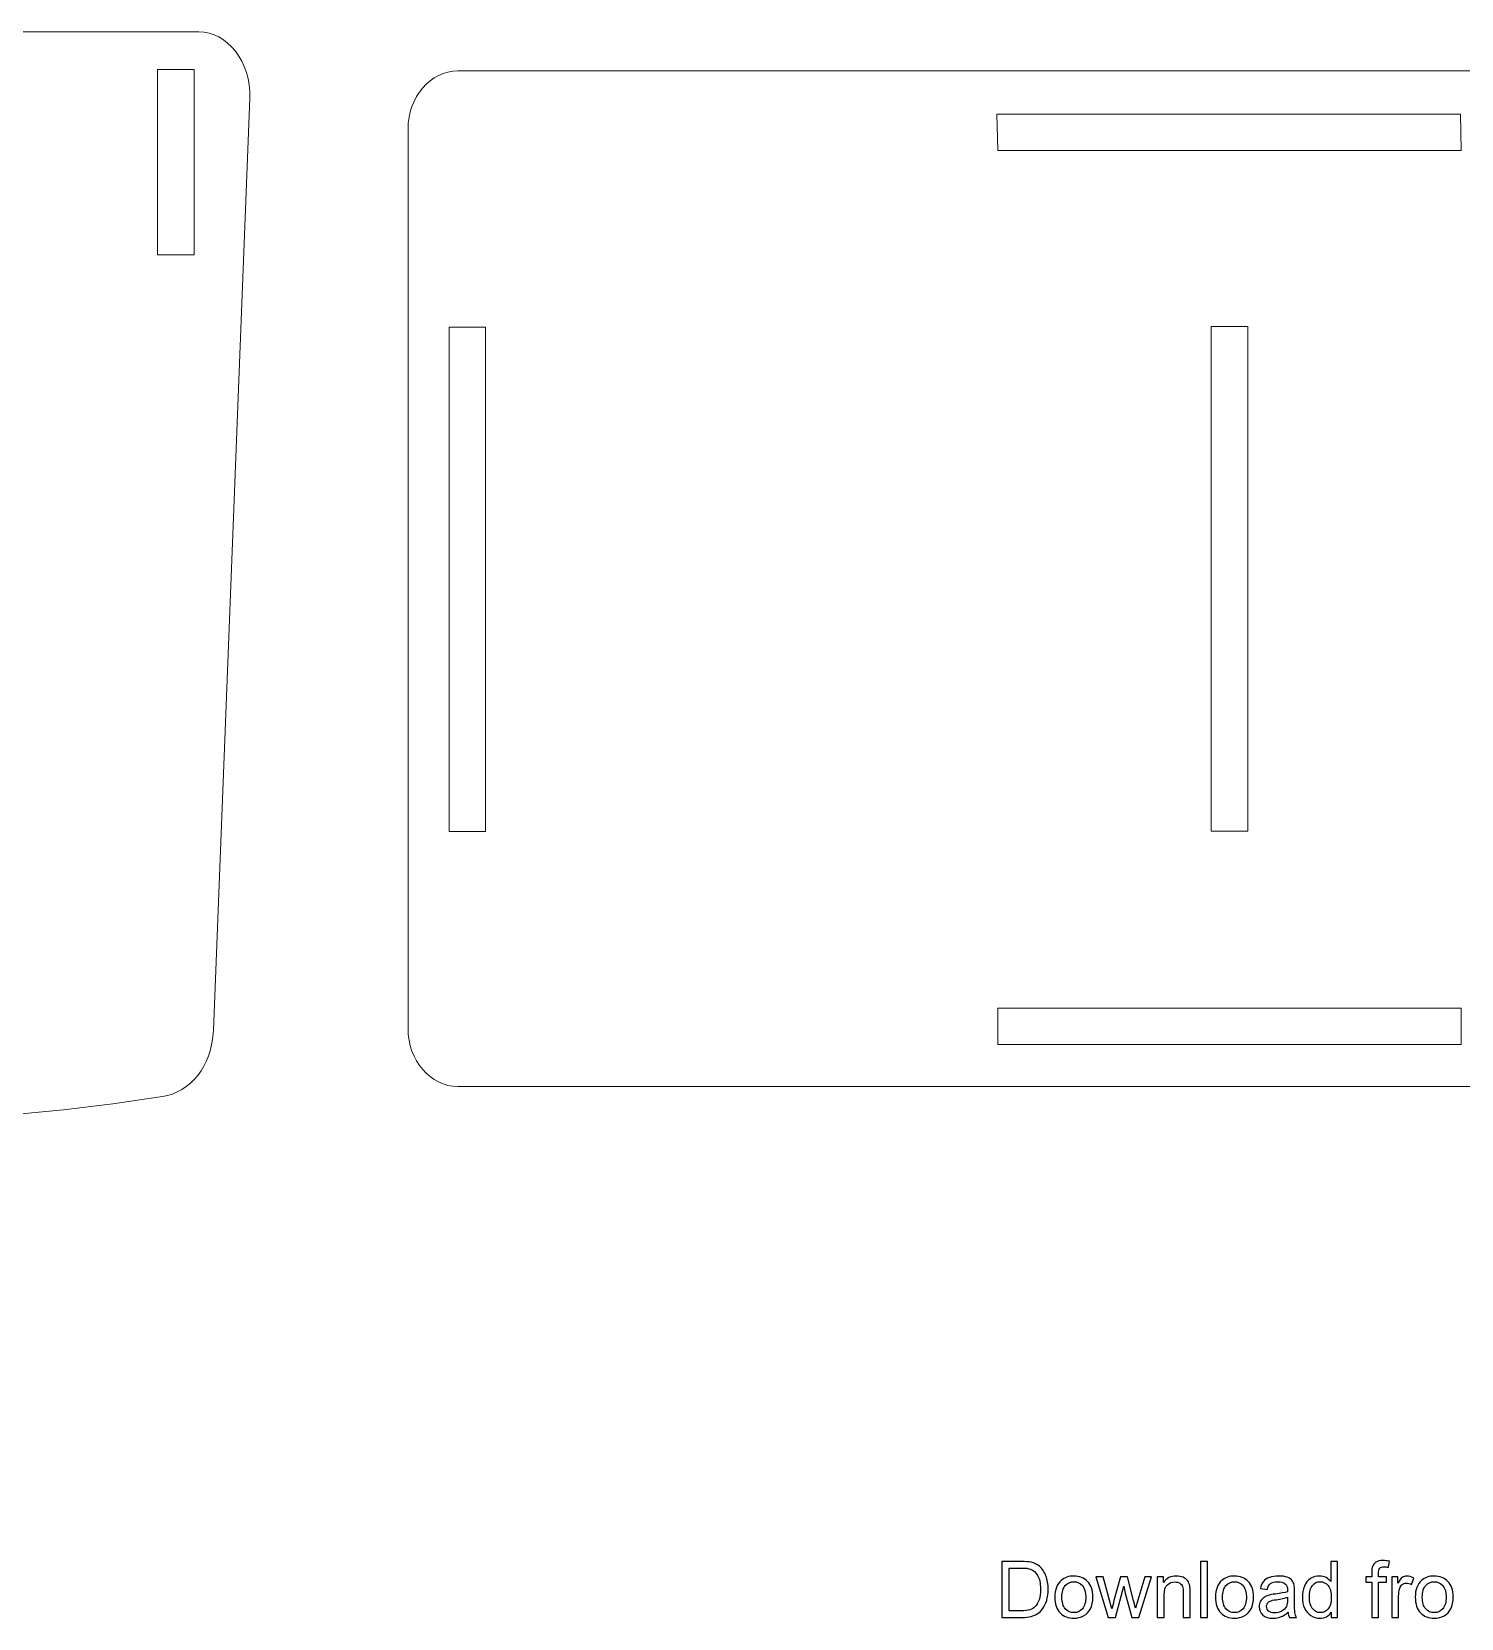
# Model space of a CAD drawing. Header units: millimetres. Extents: x -194 to 288, y -182 to 161.
# Drawn here: x -17.7 to 137.3, y -181.8 to -9.9 of the extents above; entities that cross this region are included whole.
import ezdxf

# ---------------------------------------------------------------- set-up
doc = ezdxf.new("R2010")
doc.units = ezdxf.units.MM
doc.header["$MEASUREMENT"] = 0
doc.layers.add('layer 1', color=7, linetype='Continuous')

msp = doc.modelspace()

# ---------------------------------------------------------------- linework, layer by layer
at = {"layer": 'layer 1', "color": 240, "lineweight": 20}
for points, knots in [([(-88.4315, -9.8857), (-88.4315, -9.8857), (0.4458, -9.8857), (0.4458, -9.8857), (0.4458, -9.8857), (3.486, -9.8857), (6.1281, -13.1376), (5.9734, -17.0992), (5.9734, -17.0992), (5.9734, -17.0992), (2.0286, -118.0849), (2.0286, -118.0849), (2.0286, -118.0849), (1.8739, -122.0465), (-0.4951, -124.8329), (-3.4991, -125.2984), (-3.4991, -125.2984), (-32.2497, -129.7544), (-59.5825, -128.7824), (-88.8626, -125.299)], [0, 0, 0, 0, 0.16666667, 0.16666667, 0.16666667, 0.16666667, 0.33333333, 0.33333333, 0.33333333, 0.33333333, 0.5, 0.5, 0.5, 0.5, 0.66666667, 0.66666667, 0.66666667, 0.66666667, 1, 1, 1, 1]), ([(-4.0177, -34.0651), (-4.0177, -34.0651), (-4.0177, -13.9785), (-4.0177, -13.9785), (-4.0177, -13.9785), (-4.0177, -13.9785), (-0.0677, -13.9785), (-0.0677, -13.9785), (-0.0677, -13.9785), (-0.0677, -13.9785), (-0.0677, -34.0651), (-0.0677, -34.0651), (-0.0677, -34.0651), (-0.0677, -34.0651), (-4.0177, -34.0651), (-4.0177, -34.0651)], [0, 0, 0, 0, 0.2, 0.2, 0.2, 0.2, 0.4, 0.4, 0.4, 0.4, 0.6, 0.6, 0.6, 0.6, 1, 1, 1, 1]), ([(28.5201, -14.1382), (25.5551, -14.1382), (23.129, -16.9651), (23.129, -20.4196), (23.129, -20.4196), (23.129, -20.4196), (23.129, -117.9293), (23.129, -117.9293), (23.129, -117.9293), (23.129, -121.3838), (25.5553, -124.2107), (28.5201, -124.2107), (28.5201, -124.2107), (28.5201, -124.2107), (98.1631, -124.2107), (98.1631, -124.2107), (98.1631, -124.2107), (98.1631, -124.2107), (195.8085, -124.2107), (195.8085, -124.2107), (195.8085, -124.2107), (198.7732, -124.2107), (201.1994, -121.3836), (201.1994, -117.9293), (201.1994, -117.9293), (201.1994, -117.9293), (201.1994, -20.4196), (201.1994, -20.4196), (201.1994, -20.4196), (201.1994, -16.9653), (198.773, -14.1382), (195.8085, -14.1382), (195.8085, -14.1382), (195.8085, -14.1382), (89.7742, -14.1382), (89.7742, -14.1382), (89.7742, -14.1382), (89.7742, -14.1382), (28.5201, -14.1382), (28.5201, -14.1382)], [0, 0, 0, 0, 0.09090909, 0.09090909, 0.09090909, 0.09090909, 0.18181818, 0.18181818, 0.18181818, 0.18181818, 0.27272727, 0.27272727, 0.27272727, 0.27272727, 0.36363636, 0.36363636, 0.36363636, 0.36363636, 0.45454545, 0.45454545, 0.45454545, 0.45454545, 0.54545455, 0.54545455, 0.54545455, 0.54545455, 0.63636364, 0.63636364, 0.63636364, 0.63636364, 0.72727273, 0.72727273, 0.72727273, 0.72727273, 0.81818182, 0.81818182, 0.81818182, 0.81818182, 1, 1, 1, 1]), ([(86.9558, -18.8116), (86.9558, -18.8116), (87.0391, -22.7616), (87.0391, -22.7616), (87.0391, -22.7616), (87.0391, -22.7616), (137.2891, -22.7616), (137.2891, -22.7616), (137.2891, -22.7616), (137.2891, -22.7616), (137.2058, -18.8116), (137.2058, -18.8116), (137.2058, -18.8116), (137.2058, -18.8116), (86.9558, -18.8116), (86.9558, -18.8116)], [0, 0, 0, 0, 0.2, 0.2, 0.2, 0.2, 0.4, 0.4, 0.4, 0.4, 0.6, 0.6, 0.6, 0.6, 1, 1, 1, 1]), ([(31.5282, -96.5711), (31.5282, -96.5711), (27.5782, -96.5711), (27.5782, -96.5711), (27.5782, -96.5711), (27.5782, -96.5711), (27.5782, -41.8962), (27.5782, -41.8962), (27.5782, -41.8962), (27.5782, -41.8962), (31.5282, -41.8962), (31.5282, -41.8962), (31.5282, -41.8962), (31.5282, -41.8962), (31.5282, -96.5711), (31.5282, -96.5711)], [0, 0, 0, 0, 0.2, 0.2, 0.2, 0.2, 0.4, 0.4, 0.4, 0.4, 0.6, 0.6, 0.6, 0.6, 1, 1, 1, 1]), ([(114.1393, -96.5118), (114.1393, -96.5118), (110.1893, -96.5118), (110.1893, -96.5118), (110.1893, -96.5118), (110.1893, -96.5118), (110.1893, -41.8369), (110.1893, -41.8369), (110.1893, -41.8369), (110.1893, -41.8369), (114.1393, -41.8369), (114.1393, -41.8369), (114.1393, -41.8369), (114.1393, -41.8369), (114.1393, -96.5118), (114.1393, -96.5118)], [0, 0, 0, 0, 0.2, 0.2, 0.2, 0.2, 0.4, 0.4, 0.4, 0.4, 0.6, 0.6, 0.6, 0.6, 1, 1, 1, 1]), ([(87.0391, -119.6534), (87.0391, -119.6534), (87.0391, -115.7034), (87.0391, -115.7034), (87.0391, -115.7034), (87.0391, -115.7034), (137.2891, -115.7034), (137.2891, -115.7034), (137.2891, -115.7034), (137.2891, -115.7034), (137.2891, -119.6534), (137.2891, -119.6534), (137.2891, -119.6534), (137.2891, -119.6534), (87.0391, -119.6534), (87.0391, -119.6534)], [0, 0, 0, 0, 0.2, 0.2, 0.2, 0.2, 0.4, 0.4, 0.4, 0.4, 0.6, 0.6, 0.6, 0.6, 1, 1, 1, 1])]:
    msp.add_open_spline(points, degree=3, knots=knots, dxfattribs=at)
at = {"layer": 'layer 1', "color": 250}
for points, knots in [([(87.4983, -181.7442), (87.4983, -181.7442), (87.4983, -175.682), (87.4983, -175.682), (87.4983, -175.682), (87.4983, -175.682), (89.5868, -175.682), (89.5868, -175.682), (89.5868, -175.682), (90.0581, -175.682), (90.4179, -175.7103), (90.6663, -175.7681), (90.6663, -175.7681), (91.0134, -175.8486), (91.3098, -175.9939), (91.5553, -176.2027), (91.5553, -176.2027), (91.8756, -176.4737), (92.1141, -176.818), (92.2721, -177.2385), (92.2721, -177.2385), (92.4316, -177.659), (92.5106, -178.1402), (92.5106, -178.6807), (92.5106, -178.6807), (92.5106, -179.1407), (92.457, -179.5485), (92.3498, -179.9041), (92.3498, -179.9041), (92.2425, -180.2597), (92.1042, -180.5546), (91.9363, -180.7875), (91.9363, -180.7875), (91.767, -181.0203), (91.5835, -181.2037), (91.3831, -181.3364), (91.3831, -181.3364), (91.1842, -181.4704), (90.9429, -181.572), (90.6606, -181.6412), (90.6606, -181.6412), (90.377, -181.7103), (90.0525, -181.7442), (89.6856, -181.7442), (89.6856, -181.7442), (89.6856, -181.7442), (87.4983, -181.7442), (87.4983, -181.7442)], [0, 0, 0, 0, 0.07692308, 0.07692308, 0.07692308, 0.07692308, 0.15384615, 0.15384615, 0.15384615, 0.15384615, 0.23076923, 0.23076923, 0.23076923, 0.23076923, 0.30769231, 0.30769231, 0.30769231, 0.30769231, 0.38461538, 0.38461538, 0.38461538, 0.38461538, 0.46153846, 0.46153846, 0.46153846, 0.46153846, 0.53846154, 0.53846154, 0.53846154, 0.53846154, 0.61538462, 0.61538462, 0.61538462, 0.61538462, 0.69230769, 0.69230769, 0.69230769, 0.69230769, 0.76923077, 0.76923077, 0.76923077, 0.76923077, 0.84615385, 0.84615385, 0.84615385, 0.84615385, 1, 1, 1, 1]), ([(88.3027, -181.033), (88.3027, -181.033), (89.5953, -181.033), (89.5953, -181.033), (89.5953, -181.033), (89.9946, -181.033), (90.3079, -180.9963), (90.5351, -180.9215), (90.5351, -180.9215), (90.7622, -180.8467), (90.9429, -180.7423), (91.0783, -180.6068), (91.0783, -180.6068), (91.2674, -180.4163), (91.4156, -180.1595), (91.5214, -179.8378), (91.5214, -179.8378), (91.6273, -179.516), (91.6809, -179.1266), (91.6809, -178.668), (91.6809, -178.668), (91.6809, -178.033), (91.5765, -177.5447), (91.369, -177.2032), (91.369, -177.2032), (91.1616, -176.8617), (90.909, -176.6331), (90.6113, -176.5174), (90.6113, -176.5174), (90.3968, -176.4342), (90.051, -176.3932), (89.5741, -176.3932), (89.5741, -176.3932), (89.5741, -176.3932), (88.3027, -176.3932), (88.3027, -176.3932), (88.3027, -176.3932), (88.3027, -176.3932), (88.3027, -181.033), (88.3027, -181.033)], [0, 0, 0, 0, 0.09090909, 0.09090909, 0.09090909, 0.09090909, 0.18181818, 0.18181818, 0.18181818, 0.18181818, 0.27272727, 0.27272727, 0.27272727, 0.27272727, 0.36363636, 0.36363636, 0.36363636, 0.36363636, 0.45454545, 0.45454545, 0.45454545, 0.45454545, 0.54545455, 0.54545455, 0.54545455, 0.54545455, 0.63636364, 0.63636364, 0.63636364, 0.63636364, 0.72727273, 0.72727273, 0.72727273, 0.72727273, 0.81818182, 0.81818182, 0.81818182, 0.81818182, 1, 1, 1, 1]), ([(109.0349, -181.7442), (109.0349, -181.7442), (109.0349, -175.682), (109.0349, -175.682), (109.0349, -175.682), (109.0349, -175.682), (109.7799, -175.682), (109.7799, -175.682), (109.7799, -175.682), (109.7799, -175.682), (109.7799, -181.7442), (109.7799, -181.7442), (109.7799, -181.7442), (109.7799, -181.7442), (109.0349, -181.7442), (109.0349, -181.7442)], [0, 0, 0, 0, 0.2, 0.2, 0.2, 0.2, 0.4, 0.4, 0.4, 0.4, 0.6, 0.6, 0.6, 0.6, 1, 1, 1, 1]), ([(123.1869, -181.7442), (123.1869, -181.7442), (123.1869, -181.1868), (123.1869, -181.1868), (123.1869, -181.1868), (122.909, -181.62), (122.4997, -181.8373), (121.9593, -181.8373), (121.9593, -181.8373), (121.6093, -181.8373), (121.2876, -181.7414), (120.9955, -181.5481), (120.9955, -181.5481), (120.702, -181.3561), (120.4748, -181.0866), (120.3125, -180.7423), (120.3125, -180.7423), (120.1516, -180.3966), (120.0712, -180.0001), (120.0712, -179.5513), (120.0712, -179.5513), (120.0712, -179.1139), (120.1446, -178.7174), (120.2899, -178.3603), (120.2899, -178.3603), (120.4367, -178.0047), (120.6554, -177.731), (120.9475, -177.5419), (120.9475, -177.5419), (121.2382, -177.3514), (121.5656, -177.2568), (121.9254, -177.2568), (121.9254, -177.2568), (122.1907, -177.2568), (122.4264, -177.3133), (122.6324, -177.4248), (122.6324, -177.4248), (122.8384, -177.5363), (123.0063, -177.683), (123.1361, -177.8622), (123.1361, -177.8622), (123.1361, -177.8622), (123.1361, -175.682), (123.1361, -175.682), (123.1361, -175.682), (123.1361, -175.682), (123.8812, -175.682), (123.8812, -175.682), (123.8812, -175.682), (123.8812, -175.682), (123.8812, -181.7442), (123.8812, -181.7442), (123.8812, -181.7442), (123.8812, -181.7442), (123.1869, -181.7442), (123.1869, -181.7442)], [0, 0, 0, 0, 0.06666667, 0.06666667, 0.06666667, 0.06666667, 0.13333333, 0.13333333, 0.13333333, 0.13333333, 0.2, 0.2, 0.2, 0.2, 0.26666667, 0.26666667, 0.26666667, 0.26666667, 0.33333333, 0.33333333, 0.33333333, 0.33333333, 0.4, 0.4, 0.4, 0.4, 0.46666667, 0.46666667, 0.46666667, 0.46666667, 0.53333333, 0.53333333, 0.53333333, 0.53333333, 0.6, 0.6, 0.6, 0.6, 0.66666667, 0.66666667, 0.66666667, 0.66666667, 0.73333333, 0.73333333, 0.73333333, 0.73333333, 0.8, 0.8, 0.8, 0.8, 0.86666667, 0.86666667, 0.86666667, 0.86666667, 1, 1, 1, 1]), ([(127.5896, -181.7442), (127.5896, -181.7442), (127.5896, -177.9257), (127.5896, -177.9257), (127.5896, -177.9257), (127.5896, -177.9257), (126.9292, -177.9257), (126.9292, -177.9257), (126.9292, -177.9257), (126.9292, -177.9257), (126.9292, -177.35), (126.9292, -177.35), (126.9292, -177.35), (126.9292, -177.35), (127.5896, -177.35), (127.5896, -177.35), (127.5896, -177.35), (127.5896, -177.35), (127.5896, -176.8843), (127.5896, -176.8843), (127.5896, -176.8843), (127.5896, -176.5894), (127.615, -176.3707), (127.6672, -176.2281), (127.6672, -176.2281), (127.7392, -176.0362), (127.8634, -175.8796), (128.044, -175.7597), (128.044, -175.7597), (128.2232, -175.6397), (128.4758, -175.5804), (128.8003, -175.5804), (128.8003, -175.5804), (129.0106, -175.5804), (129.242, -175.6058), (129.496, -175.6552), (129.496, -175.6552), (129.496, -175.6552), (129.3845, -176.3072), (129.3845, -176.3072), (129.3845, -176.3072), (129.2293, -176.2804), (129.084, -176.2662), (128.9457, -176.2662), (128.9457, -176.2662), (128.7199, -176.2662), (128.5605, -176.3142), (128.4659, -176.4102), (128.4659, -176.4102), (128.3728, -176.5061), (128.3262, -176.6853), (128.3262, -176.9478), (128.3262, -176.9478), (128.3262, -176.9478), (128.3262, -177.35), (128.3262, -177.35), (128.3262, -177.35), (128.3262, -177.35), (129.1813, -177.35), (129.1813, -177.35), (129.1813, -177.35), (129.1813, -177.35), (129.1813, -177.9257), (129.1813, -177.9257), (129.1813, -177.9257), (129.1813, -177.9257), (128.3347, -177.9257), (128.3347, -177.9257), (128.3347, -177.9257), (128.3347, -177.9257), (128.3347, -181.7442), (128.3347, -181.7442), (128.3347, -181.7442), (128.3347, -181.7442), (127.5896, -181.7442), (127.5896, -181.7442)], [0, 0, 0, 0, 0.05, 0.05, 0.05, 0.05, 0.1, 0.1, 0.1, 0.1, 0.15, 0.15, 0.15, 0.15, 0.2, 0.2, 0.2, 0.2, 0.25, 0.25, 0.25, 0.25, 0.3, 0.3, 0.3, 0.3, 0.35, 0.35, 0.35, 0.35, 0.4, 0.4, 0.4, 0.4, 0.45, 0.45, 0.45, 0.45, 0.5, 0.5, 0.5, 0.5, 0.55, 0.55, 0.55, 0.55, 0.6, 0.6, 0.6, 0.6, 0.65, 0.65, 0.65, 0.65, 0.7, 0.7, 0.7, 0.7, 0.75, 0.75, 0.75, 0.75, 0.8, 0.8, 0.8, 0.8, 0.85, 0.85, 0.85, 0.85, 0.9, 0.9, 0.9, 0.9, 1, 1, 1, 1]), ([(93.2402, -179.5471), (93.2402, -178.7357), (93.466, -178.1346), (93.9189, -177.7437), (93.9189, -177.7437), (94.2957, -177.4191), (94.7572, -177.2568), (95.3004, -177.2568), (95.3004, -177.2568), (95.903, -177.2568), (96.3969, -177.4544), (96.7807, -177.8495), (96.7807, -177.8495), (97.1631, -178.2432), (97.355, -178.7893), (97.355, -179.485), (97.355, -179.485), (97.355, -180.0494), (97.2704, -180.4925), (97.101, -180.8157), (97.101, -180.8157), (96.9317, -181.1388), (96.6847, -181.39), (96.3602, -181.5692), (96.3602, -181.5692), (96.037, -181.7484), (95.6828, -181.8373), (95.3004, -181.8373), (95.3004, -181.8373), (94.6852, -181.8373), (94.1885, -181.6412), (93.8089, -181.2475), (93.8089, -181.2475), (93.4293, -180.8538), (93.2402, -180.2865), (93.2402, -179.5471)], [0, 0, 0, 0, 0.1, 0.1, 0.1, 0.1, 0.2, 0.2, 0.2, 0.2, 0.3, 0.3, 0.3, 0.3, 0.4, 0.4, 0.4, 0.4, 0.5, 0.5, 0.5, 0.5, 0.6, 0.6, 0.6, 0.6, 0.7, 0.7, 0.7, 0.7, 0.8, 0.8, 0.8, 0.8, 1, 1, 1, 1]), ([(94.0022, -179.5485), (94.0022, -180.1101), (94.125, -180.5306), (94.3705, -180.8086), (94.3705, -180.8086), (94.6175, -181.088), (94.9265, -181.2277), (95.3004, -181.2277), (95.3004, -181.2277), (95.6701, -181.2277), (95.9778, -181.088), (96.2247, -180.8072), (96.2247, -180.8072), (96.4702, -180.5264), (96.593, -180.0988), (96.593, -179.5245), (96.593, -179.5245), (96.593, -178.9826), (96.4688, -178.572), (96.2219, -178.294), (96.2219, -178.294), (95.9749, -178.0146), (95.6673, -177.8749), (95.3004, -177.8749), (95.3004, -177.8749), (94.9265, -177.8749), (94.6175, -178.0132), (94.3705, -178.2912), (94.3705, -178.2912), (94.125, -178.5692), (94.0022, -178.9883), (94.0022, -179.5485)], [0, 0, 0, 0, 0.11111111, 0.11111111, 0.11111111, 0.11111111, 0.22222222, 0.22222222, 0.22222222, 0.22222222, 0.33333333, 0.33333333, 0.33333333, 0.33333333, 0.44444444, 0.44444444, 0.44444444, 0.44444444, 0.55555556, 0.55555556, 0.55555556, 0.55555556, 0.66666667, 0.66666667, 0.66666667, 0.66666667, 0.77777778, 0.77777778, 0.77777778, 0.77777778, 1, 1, 1, 1]), ([(99.0187, -181.7442), (99.0187, -181.7442), (97.6909, -177.35), (97.6909, -177.35), (97.6909, -177.35), (97.6909, -177.35), (98.4698, -177.35), (98.4698, -177.35), (98.4698, -177.35), (98.4698, -177.35), (99.1711, -179.8858), (99.1711, -179.8858), (99.1711, -179.8858), (99.1711, -179.8858), (99.4195, -180.8298), (99.4195, -180.8298), (99.4195, -180.8298), (99.4294, -180.7832), (99.5056, -180.4813), (99.6467, -179.9239), (99.6467, -179.9239), (99.6467, -179.9239), (100.3424, -177.35), (100.3424, -177.35), (100.3424, -177.35), (100.3424, -177.35), (101.1058, -177.35), (101.1058, -177.35), (101.1058, -177.35), (101.1058, -177.35), (101.7676, -179.9013), (101.7676, -179.9013), (101.7676, -179.9013), (101.7676, -179.9013), (101.9835, -180.7381), (101.9835, -180.7381), (101.9835, -180.7381), (101.9835, -180.7381), (102.2361, -179.89), (102.2361, -179.89), (102.2361, -179.89), (102.2361, -179.89), (102.9953, -177.35), (102.9953, -177.35), (102.9953, -177.35), (102.9953, -177.35), (103.7192, -177.35), (103.7192, -177.35), (103.7192, -177.35), (103.7192, -177.35), (102.3405, -181.7442), (102.3405, -181.7442), (102.3405, -181.7442), (102.3405, -181.7442), (101.57, -181.7442), (101.57, -181.7442), (101.57, -181.7442), (101.57, -181.7442), (100.8729, -179.1153), (100.8729, -179.1153), (100.8729, -179.1153), (100.8729, -179.1153), (100.6965, -178.3632), (100.6965, -178.3632), (100.6965, -178.3632), (100.6965, -178.3632), (99.8075, -181.7442), (99.8075, -181.7442), (99.8075, -181.7442), (99.8075, -181.7442), (99.0187, -181.7442), (99.0187, -181.7442)], [0, 0, 0, 0, 0.05263158, 0.05263158, 0.05263158, 0.05263158, 0.10526316, 0.10526316, 0.10526316, 0.10526316, 0.15789474, 0.15789474, 0.15789474, 0.15789474, 0.21052632, 0.21052632, 0.21052632, 0.21052632, 0.26315789, 0.26315789, 0.26315789, 0.26315789, 0.31578947, 0.31578947, 0.31578947, 0.31578947, 0.36842105, 0.36842105, 0.36842105, 0.36842105, 0.42105263, 0.42105263, 0.42105263, 0.42105263, 0.47368421, 0.47368421, 0.47368421, 0.47368421, 0.52631579, 0.52631579, 0.52631579, 0.52631579, 0.57894737, 0.57894737, 0.57894737, 0.57894737, 0.63157895, 0.63157895, 0.63157895, 0.63157895, 0.68421053, 0.68421053, 0.68421053, 0.68421053, 0.73684211, 0.73684211, 0.73684211, 0.73684211, 0.78947368, 0.78947368, 0.78947368, 0.78947368, 0.84210526, 0.84210526, 0.84210526, 0.84210526, 0.89473684, 0.89473684, 0.89473684, 0.89473684, 1, 1, 1, 1]), ([(104.3429, -181.7442), (104.3429, -181.7442), (104.3429, -177.35), (104.3429, -177.35), (104.3429, -177.35), (104.3429, -177.35), (105.0118, -177.35), (105.0118, -177.35), (105.0118, -177.35), (105.0118, -177.35), (105.0118, -177.9737), (105.0118, -177.9737), (105.0118, -177.9737), (105.3335, -177.4953), (105.7992, -177.2568), (106.4074, -177.2568), (106.4074, -177.2568), (106.6727, -177.2568), (106.9154, -177.3048), (107.1369, -177.3994), (107.1369, -177.3994), (107.3585, -177.4939), (107.525, -177.6195), (107.635, -177.7733), (107.635, -177.7733), (107.7451, -177.9271), (107.8227, -178.1106), (107.8665, -178.3222), (107.8665, -178.3222), (107.8933, -178.4605), (107.9074, -178.7018), (107.9074, -179.0461), (107.9074, -179.0461), (107.9074, -179.0461), (107.9074, -181.7442), (107.9074, -181.7442), (107.9074, -181.7442), (107.9074, -181.7442), (107.1623, -181.7442), (107.1623, -181.7442), (107.1623, -181.7442), (107.1623, -181.7442), (107.1623, -179.0744), (107.1623, -179.0744), (107.1623, -179.0744), (107.1623, -178.771), (107.1341, -178.5438), (107.0762, -178.3942), (107.0762, -178.3942), (107.0184, -178.2446), (106.9154, -178.1247), (106.7686, -178.0344), (106.7686, -178.0344), (106.6219, -177.9455), (106.4483, -177.9003), (106.2507, -177.9003), (106.2507, -177.9003), (105.9346, -177.9003), (105.6623, -178.0005), (105.4323, -178.2023), (105.4323, -178.2023), (105.2023, -178.4027), (105.088, -178.7851), (105.088, -179.3467), (105.088, -179.3467), (105.088, -179.3467), (105.088, -181.7442), (105.088, -181.7442), (105.088, -181.7442), (105.088, -181.7442), (104.3429, -181.7442), (104.3429, -181.7442)], [0, 0, 0, 0, 0.05263158, 0.05263158, 0.05263158, 0.05263158, 0.10526316, 0.10526316, 0.10526316, 0.10526316, 0.15789474, 0.15789474, 0.15789474, 0.15789474, 0.21052632, 0.21052632, 0.21052632, 0.21052632, 0.26315789, 0.26315789, 0.26315789, 0.26315789, 0.31578947, 0.31578947, 0.31578947, 0.31578947, 0.36842105, 0.36842105, 0.36842105, 0.36842105, 0.42105263, 0.42105263, 0.42105263, 0.42105263, 0.47368421, 0.47368421, 0.47368421, 0.47368421, 0.52631579, 0.52631579, 0.52631579, 0.52631579, 0.57894737, 0.57894737, 0.57894737, 0.57894737, 0.63157895, 0.63157895, 0.63157895, 0.63157895, 0.68421053, 0.68421053, 0.68421053, 0.68421053, 0.73684211, 0.73684211, 0.73684211, 0.73684211, 0.78947368, 0.78947368, 0.78947368, 0.78947368, 0.84210526, 0.84210526, 0.84210526, 0.84210526, 0.89473684, 0.89473684, 0.89473684, 0.89473684, 1, 1, 1, 1]), ([(110.6534, -179.5471), (110.6534, -178.7357), (110.8792, -178.1346), (111.3321, -177.7437), (111.3321, -177.7437), (111.7089, -177.4191), (112.1704, -177.2568), (112.7136, -177.2568), (112.7136, -177.2568), (113.3162, -177.2568), (113.8101, -177.4544), (114.1939, -177.8495), (114.1939, -177.8495), (114.5763, -178.2432), (114.7682, -178.7893), (114.7682, -179.485), (114.7682, -179.485), (114.7682, -180.0494), (114.6836, -180.4925), (114.5142, -180.8157), (114.5142, -180.8157), (114.3449, -181.1388), (114.0979, -181.39), (113.7734, -181.5692), (113.7734, -181.5692), (113.4502, -181.7484), (113.096, -181.8373), (112.7136, -181.8373), (112.7136, -181.8373), (112.0984, -181.8373), (111.6017, -181.6412), (111.2221, -181.2475), (111.2221, -181.2475), (110.8425, -180.8538), (110.6534, -180.2865), (110.6534, -179.5471)], [0, 0, 0, 0, 0.1, 0.1, 0.1, 0.1, 0.2, 0.2, 0.2, 0.2, 0.3, 0.3, 0.3, 0.3, 0.4, 0.4, 0.4, 0.4, 0.5, 0.5, 0.5, 0.5, 0.6, 0.6, 0.6, 0.6, 0.7, 0.7, 0.7, 0.7, 0.8, 0.8, 0.8, 0.8, 1, 1, 1, 1]), ([(111.4154, -179.5485), (111.4154, -180.1101), (111.5382, -180.5306), (111.7837, -180.8086), (111.7837, -180.8086), (112.0307, -181.088), (112.3397, -181.2277), (112.7136, -181.2277), (112.7136, -181.2277), (113.0833, -181.2277), (113.391, -181.088), (113.6379, -180.8072), (113.6379, -180.8072), (113.8834, -180.5264), (114.0062, -180.0988), (114.0062, -179.5245), (114.0062, -179.5245), (114.0062, -178.9826), (113.882, -178.572), (113.6351, -178.294), (113.6351, -178.294), (113.3881, -178.0146), (113.0805, -177.8749), (112.7136, -177.8749), (112.7136, -177.8749), (112.3397, -177.8749), (112.0307, -178.0132), (111.7837, -178.2912), (111.7837, -178.2912), (111.5382, -178.5692), (111.4154, -178.9883), (111.4154, -179.5485)], [0, 0, 0, 0, 0.11111111, 0.11111111, 0.11111111, 0.11111111, 0.22222222, 0.22222222, 0.22222222, 0.22222222, 0.33333333, 0.33333333, 0.33333333, 0.33333333, 0.44444444, 0.44444444, 0.44444444, 0.44444444, 0.55555556, 0.55555556, 0.55555556, 0.55555556, 0.66666667, 0.66666667, 0.66666667, 0.66666667, 0.77777778, 0.77777778, 0.77777778, 0.77777778, 1, 1, 1, 1]), ([(118.5119, -181.1939), (118.2353, -181.4295), (117.9686, -181.5946), (117.7132, -181.692), (117.7132, -181.692), (117.4578, -181.7894), (117.1841, -181.8373), (116.8905, -181.8373), (116.8905, -181.8373), (116.4079, -181.8373), (116.0368, -181.7202), (115.7772, -181.4846), (115.7772, -181.4846), (115.5175, -181.2503), (115.3877, -180.9497), (115.3877, -180.5843), (115.3877, -180.5843), (115.3877, -180.3698), (115.4371, -180.1736), (115.5345, -179.9958), (115.5345, -179.9958), (115.6332, -179.818), (115.7616, -179.6769), (115.9197, -179.5697), (115.9197, -179.5697), (116.0791, -179.4624), (116.2569, -179.3806), (116.4559, -179.3255), (116.4559, -179.3255), (116.6027, -179.2874), (116.8242, -179.2508), (117.1191, -179.2141), (117.1191, -179.2141), (117.7203, -179.1435), (118.1648, -179.0574), (118.4484, -178.9587), (118.4484, -178.9587), (118.4512, -178.8571), (118.4526, -178.7921), (118.4526, -178.7653), (118.4526, -178.7653), (118.4526, -178.4634), (118.3821, -178.2503), (118.241, -178.1261), (118.241, -178.1261), (118.0505, -177.9582), (117.7668, -177.8749), (117.3915, -177.8749), (117.3915, -177.8749), (117.0401, -177.8749), (116.7805, -177.937), (116.614, -178.0598), (116.614, -178.0598), (116.446, -178.1825), (116.3233, -178.3999), (116.2428, -178.7131), (116.2428, -178.7131), (116.2428, -178.7131), (115.5147, -178.6115), (115.5147, -178.6115), (115.5147, -178.6115), (115.581, -178.2997), (115.6897, -178.0471), (115.8421, -177.8552), (115.8421, -177.8552), (115.9945, -177.6633), (116.2146, -177.5165), (116.5025, -177.4121), (116.5025, -177.4121), (116.7889, -177.3091), (117.1234, -177.2568), (117.5016, -177.2568), (117.5016, -177.2568), (117.8769, -177.2568), (118.1831, -177.3006), (118.4188, -177.3895), (118.4188, -177.3895), (118.653, -177.4784), (118.8266, -177.5885), (118.9367, -177.7225), (118.9367, -177.7225), (119.0467, -177.8566), (119.1243, -178.0259), (119.1695, -178.2305), (119.1695, -178.2305), (119.1935, -178.3575), (119.2062, -178.5861), (119.2062, -178.9149), (119.2062, -178.9149), (119.2062, -178.9149), (119.2062, -179.9027), (119.2062, -179.9027), (119.2062, -179.9027), (119.2062, -180.5927), (119.2217, -181.0288), (119.2527, -181.2136), (119.2527, -181.2136), (119.2824, -181.3985), (119.3445, -181.5749), (119.4348, -181.7442), (119.4348, -181.7442), (119.4348, -181.7442), (118.6558, -181.7442), (118.6558, -181.7442), (118.6558, -181.7442), (118.5811, -181.5876), (118.5331, -181.4041), (118.5119, -181.1939)], [0, 0, 0, 0, 0.03571429, 0.03571429, 0.03571429, 0.03571429, 0.07142857, 0.07142857, 0.07142857, 0.07142857, 0.10714286, 0.10714286, 0.10714286, 0.10714286, 0.14285714, 0.14285714, 0.14285714, 0.14285714, 0.17857143, 0.17857143, 0.17857143, 0.17857143, 0.21428571, 0.21428571, 0.21428571, 0.21428571, 0.25, 0.25, 0.25, 0.25, 0.28571429, 0.28571429, 0.28571429, 0.28571429, 0.32142857, 0.32142857, 0.32142857, 0.32142857, 0.35714286, 0.35714286, 0.35714286, 0.35714286, 0.39285714, 0.39285714, 0.39285714, 0.39285714, 0.42857143, 0.42857143, 0.42857143, 0.42857143, 0.46428571, 0.46428571, 0.46428571, 0.46428571, 0.5, 0.5, 0.5, 0.5, 0.53571429, 0.53571429, 0.53571429, 0.53571429, 0.57142857, 0.57142857, 0.57142857, 0.57142857, 0.60714286, 0.60714286, 0.60714286, 0.60714286, 0.64285714, 0.64285714, 0.64285714, 0.64285714, 0.67857143, 0.67857143, 0.67857143, 0.67857143, 0.71428571, 0.71428571, 0.71428571, 0.71428571, 0.75, 0.75, 0.75, 0.75, 0.78571429, 0.78571429, 0.78571429, 0.78571429, 0.82142857, 0.82142857, 0.82142857, 0.82142857, 0.85714286, 0.85714286, 0.85714286, 0.85714286, 0.89285714, 0.89285714, 0.89285714, 0.89285714, 0.92857143, 0.92857143, 0.92857143, 0.92857143, 1, 1, 1, 1]), ([(120.8332, -179.5527), (120.8332, -180.1144), (120.9517, -180.5335), (121.1902, -180.8115), (121.1902, -180.8115), (121.4273, -181.0894), (121.7081, -181.2277), (122.0312, -181.2277), (122.0312, -181.2277), (122.3572, -181.2277), (122.6338, -181.0951), (122.8624, -180.8298), (122.8624, -180.8298), (123.0896, -180.5645), (123.2039, -180.1595), (123.2039, -179.6148), (123.2039, -179.6148), (123.2039, -179.0165), (123.0882, -178.5762), (122.8553, -178.2954), (122.8553, -178.2954), (122.6239, -178.0146), (122.3375, -177.8749), (121.9974, -177.8749), (121.9974, -177.8749), (121.6658, -177.8749), (121.3892, -178.009), (121.1662, -178.2785), (121.1662, -178.2785), (120.9447, -178.548), (120.8332, -178.9728), (120.8332, -179.5527)], [0, 0, 0, 0, 0.11111111, 0.11111111, 0.11111111, 0.11111111, 0.22222222, 0.22222222, 0.22222222, 0.22222222, 0.33333333, 0.33333333, 0.33333333, 0.33333333, 0.44444444, 0.44444444, 0.44444444, 0.44444444, 0.55555556, 0.55555556, 0.55555556, 0.55555556, 0.66666667, 0.66666667, 0.66666667, 0.66666667, 0.77777778, 0.77777778, 0.77777778, 0.77777778, 1, 1, 1, 1]), ([(129.7556, -181.7442), (129.7556, -181.7442), (129.7556, -177.35), (129.7556, -177.35), (129.7556, -177.35), (129.7556, -177.35), (130.4245, -177.35), (130.4245, -177.35), (130.4245, -177.35), (130.4245, -177.35), (130.4245, -178.0231), (130.4245, -178.0231), (130.4245, -178.0231), (130.5952, -177.7112), (130.7533, -177.5052), (130.8986, -177.4064), (130.8986, -177.4064), (131.044, -177.3062), (131.2034, -177.2568), (131.377, -177.2568), (131.377, -177.2568), (131.6282, -177.2568), (131.8836, -177.3359), (132.1432, -177.4925), (132.1432, -177.4925), (132.1432, -177.4925), (131.878, -178.1797), (131.878, -178.1797), (131.878, -178.1797), (131.6973, -178.0781), (131.5167, -178.0273), (131.3361, -178.0273), (131.3361, -178.0273), (131.1738, -178.0273), (131.0285, -178.0767), (130.9001, -178.1741), (130.9001, -178.1741), (130.7716, -178.2714), (130.6799, -178.4069), (130.6249, -178.5805), (130.6249, -178.5805), (130.5416, -178.8444), (130.5007, -179.1336), (130.5007, -179.4483), (130.5007, -179.4483), (130.5007, -179.4483), (130.5007, -181.7442), (130.5007, -181.7442), (130.5007, -181.7442), (130.5007, -181.7442), (129.7556, -181.7442), (129.7556, -181.7442)], [0, 0, 0, 0, 0.07142857, 0.07142857, 0.07142857, 0.07142857, 0.14285714, 0.14285714, 0.14285714, 0.14285714, 0.21428571, 0.21428571, 0.21428571, 0.21428571, 0.28571429, 0.28571429, 0.28571429, 0.28571429, 0.35714286, 0.35714286, 0.35714286, 0.35714286, 0.42857143, 0.42857143, 0.42857143, 0.42857143, 0.5, 0.5, 0.5, 0.5, 0.57142857, 0.57142857, 0.57142857, 0.57142857, 0.64285714, 0.64285714, 0.64285714, 0.64285714, 0.71428571, 0.71428571, 0.71428571, 0.71428571, 0.78571429, 0.78571429, 0.78571429, 0.78571429, 0.85714286, 0.85714286, 0.85714286, 0.85714286, 1, 1, 1, 1]), ([(132.3041, -179.5471), (132.3041, -178.7357), (132.5299, -178.1346), (132.9828, -177.7437), (132.9828, -177.7437), (133.3596, -177.4191), (133.8211, -177.2568), (134.3643, -177.2568), (134.3643, -177.2568), (134.9669, -177.2568), (135.4608, -177.4544), (135.8446, -177.8495), (135.8446, -177.8495), (136.227, -178.2432), (136.4189, -178.7893), (136.4189, -179.485), (136.4189, -179.485), (136.4189, -180.0494), (136.3343, -180.4925), (136.1649, -180.8157), (136.1649, -180.8157), (135.9956, -181.1388), (135.7486, -181.39), (135.4241, -181.5692), (135.4241, -181.5692), (135.1009, -181.7484), (134.7467, -181.8373), (134.3643, -181.8373), (134.3643, -181.8373), (133.7491, -181.8373), (133.2524, -181.6412), (132.8728, -181.2475), (132.8728, -181.2475), (132.4932, -180.8538), (132.3041, -180.2865), (132.3041, -179.5471)], [0, 0, 0, 0, 0.1, 0.1, 0.1, 0.1, 0.2, 0.2, 0.2, 0.2, 0.3, 0.3, 0.3, 0.3, 0.4, 0.4, 0.4, 0.4, 0.5, 0.5, 0.5, 0.5, 0.6, 0.6, 0.6, 0.6, 0.7, 0.7, 0.7, 0.7, 0.8, 0.8, 0.8, 0.8, 1, 1, 1, 1]), ([(133.0661, -179.5485), (133.0661, -180.1101), (133.1889, -180.5306), (133.4344, -180.8086), (133.4344, -180.8086), (133.6814, -181.088), (133.9904, -181.2277), (134.3643, -181.2277), (134.3643, -181.2277), (134.734, -181.2277), (135.0417, -181.088), (135.2886, -180.8072), (135.2886, -180.8072), (135.5341, -180.5264), (135.6569, -180.0988), (135.6569, -179.5245), (135.6569, -179.5245), (135.6569, -178.9826), (135.5327, -178.572), (135.2858, -178.294), (135.2858, -178.294), (135.0388, -178.0146), (134.7312, -177.8749), (134.3643, -177.8749), (134.3643, -177.8749), (133.9904, -177.8749), (133.6814, -178.0132), (133.4344, -178.2912), (133.4344, -178.2912), (133.1889, -178.5692), (133.0661, -178.9883), (133.0661, -179.5485)], [0, 0, 0, 0, 0.11111111, 0.11111111, 0.11111111, 0.11111111, 0.22222222, 0.22222222, 0.22222222, 0.22222222, 0.33333333, 0.33333333, 0.33333333, 0.33333333, 0.44444444, 0.44444444, 0.44444444, 0.44444444, 0.55555556, 0.55555556, 0.55555556, 0.55555556, 0.66666667, 0.66666667, 0.66666667, 0.66666667, 0.77777778, 0.77777778, 0.77777778, 0.77777778, 1, 1, 1, 1]), ([(118.4526, -179.5429), (118.1817, -179.6529), (117.7753, -179.7461), (117.2334, -179.8223), (117.2334, -179.8223), (116.9258, -179.866), (116.7085, -179.9154), (116.5815, -179.9704), (116.5815, -179.9704), (116.4545, -180.0255), (116.3571, -180.1059), (116.288, -180.2103), (116.288, -180.2103), (116.2188, -180.3161), (116.1836, -180.4333), (116.1836, -180.5631), (116.1836, -180.5631), (116.1836, -180.7592), (116.2584, -180.9243), (116.4093, -181.0556), (116.4093, -181.0556), (116.5603, -181.1868), (116.7805, -181.2531), (117.0698, -181.2531), (117.0698, -181.2531), (117.3562, -181.2531), (117.6116, -181.191), (117.836, -181.0655), (117.836, -181.0655), (118.0589, -180.9413), (118.224, -180.7705), (118.3285, -180.5546), (118.3285, -180.5546), (118.4089, -180.3867), (118.4484, -180.1398), (118.4484, -179.8138), (118.4484, -179.8138), (118.4484, -179.8138), (118.4526, -179.5429), (118.4526, -179.5429)], [0, 0, 0, 0, 0.09090909, 0.09090909, 0.09090909, 0.09090909, 0.18181818, 0.18181818, 0.18181818, 0.18181818, 0.27272727, 0.27272727, 0.27272727, 0.27272727, 0.36363636, 0.36363636, 0.36363636, 0.36363636, 0.45454545, 0.45454545, 0.45454545, 0.45454545, 0.54545455, 0.54545455, 0.54545455, 0.54545455, 0.63636364, 0.63636364, 0.63636364, 0.63636364, 0.72727273, 0.72727273, 0.72727273, 0.72727273, 0.81818182, 0.81818182, 0.81818182, 0.81818182, 1, 1, 1, 1])]:
    msp.add_open_spline(points, degree=3, knots=knots, dxfattribs=at)

doc.saveas('drawing.dxf')
